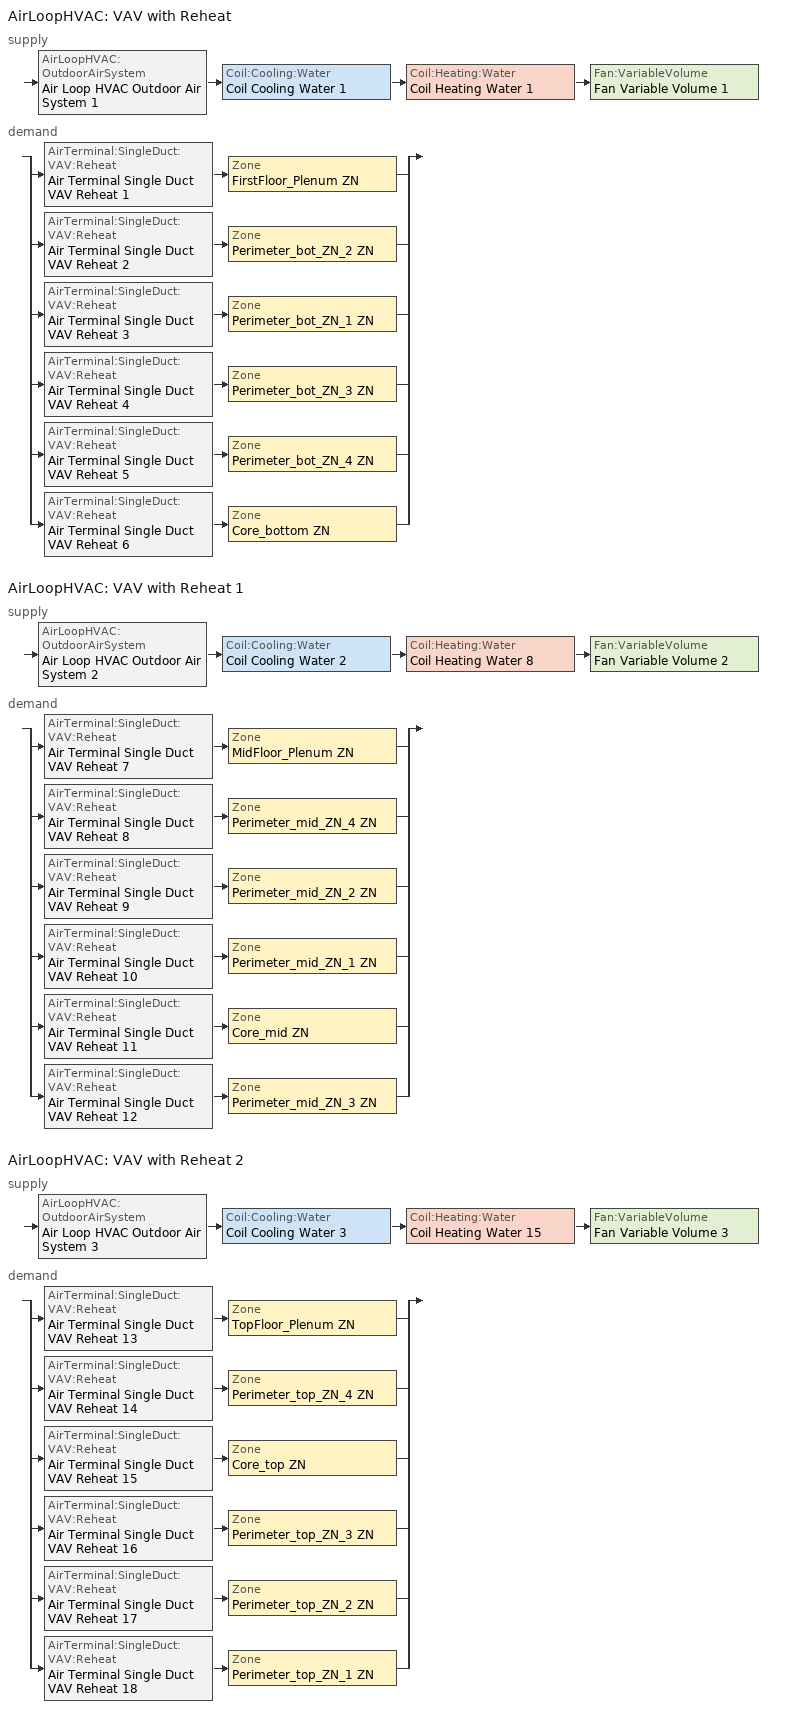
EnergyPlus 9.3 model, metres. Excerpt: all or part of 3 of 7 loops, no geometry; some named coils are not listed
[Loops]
AirLoopHVAC 'VAV with Reheat'
 supply: AirLoopHVAC:OutdoorAirSystem 'Air Loop HVAC Outdoor Air System 1' > Coil:Cooling:Water 'Coil Cooling Water 1' > Coil:Heating:Water 'Coil Heating Water 1' > Fan:VariableVolume 'Fan Variable Volume 1'
 demand: split
  | AirTerminal:SingleDuct:VAV:Reheat 'Air Terminal Single Duct VAV Reheat 1' > Zone 'FirstFloor_Plenum ZN'
  | AirTerminal:SingleDuct:VAV:Reheat 'Air Terminal Single Duct VAV Reheat 2' > Zone 'Perimeter_bot_ZN_2 ZN'
  | AirTerminal:SingleDuct:VAV:Reheat 'Air Terminal Single Duct VAV Reheat 3' > Zone 'Perimeter_bot_ZN_1 ZN'
  | AirTerminal:SingleDuct:VAV:Reheat 'Air Terminal Single Duct VAV Reheat 4' > Zone 'Perimeter_bot_ZN_3 ZN'
  | AirTerminal:SingleDuct:VAV:Reheat 'Air Terminal Single Duct VAV Reheat 5' > Zone 'Perimeter_bot_ZN_4 ZN'
  | AirTerminal:SingleDuct:VAV:Reheat 'Air Terminal Single Duct VAV Reheat 6' > Zone 'Core_bottom ZN'
AirLoopHVAC 'VAV with Reheat 1'
 supply: AirLoopHVAC:OutdoorAirSystem 'Air Loop HVAC Outdoor Air System 2' > Coil:Cooling:Water 'Coil Cooling Water 2' > Coil:Heating:Water 'Coil Heating Water 8' > Fan:VariableVolume 'Fan Variable Volume 2'
 demand: split
  | AirTerminal:SingleDuct:VAV:Reheat 'Air Terminal Single Duct VAV Reheat 7' > Zone 'MidFloor_Plenum ZN'
  | AirTerminal:SingleDuct:VAV:Reheat 'Air Terminal Single Duct VAV Reheat 8' > Zone 'Perimeter_mid_ZN_4 ZN'
  | AirTerminal:SingleDuct:VAV:Reheat 'Air Terminal Single Duct VAV Reheat 9' > Zone 'Perimeter_mid_ZN_2 ZN'
  | AirTerminal:SingleDuct:VAV:Reheat 'Air Terminal Single Duct VAV Reheat 10' > Zone 'Perimeter_mid_ZN_1 ZN'
  | AirTerminal:SingleDuct:VAV:Reheat 'Air Terminal Single Duct VAV Reheat 11' > Zone 'Core_mid ZN'
  | AirTerminal:SingleDuct:VAV:Reheat 'Air Terminal Single Duct VAV Reheat 12' > Zone 'Perimeter_mid_ZN_3 ZN'
AirLoopHVAC 'VAV with Reheat 2'
 supply: AirLoopHVAC:OutdoorAirSystem 'Air Loop HVAC Outdoor Air System 3' > Coil:Cooling:Water 'Coil Cooling Water 3' > Coil:Heating:Water 'Coil Heating Water 15' > Fan:VariableVolume 'Fan Variable Volume 3'
 demand: split
  | AirTerminal:SingleDuct:VAV:Reheat 'Air Terminal Single Duct VAV Reheat 13' > Zone 'TopFloor_Plenum ZN'
  | AirTerminal:SingleDuct:VAV:Reheat 'Air Terminal Single Duct VAV Reheat 14' > Zone 'Perimeter_top_ZN_4 ZN'
  | AirTerminal:SingleDuct:VAV:Reheat 'Air Terminal Single Duct VAV Reheat 15' > Zone 'Core_top ZN'
  | AirTerminal:SingleDuct:VAV:Reheat 'Air Terminal Single Duct VAV Reheat 16' > Zone 'Perimeter_top_ZN_3 ZN'
  | AirTerminal:SingleDuct:VAV:Reheat 'Air Terminal Single Duct VAV Reheat 17' > Zone 'Perimeter_top_ZN_2 ZN'
  | AirTerminal:SingleDuct:VAV:Reheat 'Air Terminal Single Duct VAV Reheat 18' > Zone 'Perimeter_top_ZN_1 ZN'
[ZoneControl:Thermostat]
Name | Zone or ZoneList | Control Type Schedule | Control 1
Core_bottom ZN Thermostat | Core_bottom ZN | Core_bottom ZN Thermostat Schedule | Office WholeBuilding - Md Office Thermostat 1
Core_mid ZN Thermostat | Core_mid ZN | Core_mid ZN Thermostat Schedule | Office WholeBuilding - Md Office Thermostat 2
Core_top ZN Thermostat | Core_top ZN | Core_top ZN Thermostat Schedule | Office WholeBuilding - Md Office Thermostat 3
Perimeter_bot_ZN_1 ZN Thermostat | Perimeter_bot_ZN_1 ZN | Perimeter_bot_ZN_1 ZN Thermostat Schedule | Office WholeBuilding - Md Office Thermostat 4
Perimeter_bot_ZN_2 ZN Thermostat | Perimeter_bot_ZN_2 ZN | Perimeter_bot_ZN_2 ZN Thermostat Schedule | Office WholeBuilding - Md Office Thermostat 5
Perimeter_bot_ZN_3 ZN Thermostat | Perimeter_bot_ZN_3 ZN | Perimeter_bot_ZN_3 ZN Thermostat Schedule | Office WholeBuilding - Md Office Thermostat 6
Perimeter_bot_ZN_4 ZN Thermostat | Perimeter_bot_ZN_4 ZN | Perimeter_bot_ZN_4 ZN Thermostat Schedule | Office WholeBuilding - Md Office Thermostat 7
Perimeter_mid_ZN_1 ZN Thermostat | Perimeter_mid_ZN_1 ZN | Perimeter_mid_ZN_1 ZN Thermostat Schedule | Office WholeBuilding - Md Office Thermostat 8
Perimeter_mid_ZN_2 ZN Thermostat | Perimeter_mid_ZN_2 ZN | Perimeter_mid_ZN_2 ZN Thermostat Schedule | Office WholeBuilding - Md Office Thermostat 9
Perimeter_mid_ZN_3 ZN Thermostat | Perimeter_mid_ZN_3 ZN | Perimeter_mid_ZN_3 ZN Thermostat Schedule | Office WholeBuilding - Md Office Thermostat 10
Perimeter_mid_ZN_4 ZN Thermostat | Perimeter_mid_ZN_4 ZN | Perimeter_mid_ZN_4 ZN Thermostat Schedule | Office WholeBuilding - Md Office Thermostat 11
Perimeter_top_ZN_1 ZN Thermostat | Perimeter_top_ZN_1 ZN | Perimeter_top_ZN_1 ZN Thermostat Schedule | Office WholeBuilding - Md Office Thermostat 12
Perimeter_top_ZN_2 ZN Thermostat | Perimeter_top_ZN_2 ZN | Perimeter_top_ZN_2 ZN Thermostat Schedule | Office WholeBuilding - Md Office Thermostat 13
Perimeter_top_ZN_3 ZN Thermostat | Perimeter_top_ZN_3 ZN | Perimeter_top_ZN_3 ZN Thermostat Schedule | Office WholeBuilding - Md Office Thermostat 14
Perimeter_top_ZN_4 ZN Thermostat | Perimeter_top_ZN_4 ZN | Perimeter_top_ZN_4 ZN Thermostat Schedule | Office WholeBuilding - Md Office Thermostat 15
[ThermostatSetpoint:DualSetpoint] Heating Setpoint Temperature Schedule=OfficeMedium HTGSETP_SCH_PACU_VAV_bot; Cooling Setpoint Temperature Schedule=OfficeMedium CLGSETP_SCH_NO_SETBACK
Office WholeBuilding - Md Office Thermostat 1; Office WholeBuilding - Md Office Thermostat 2; Office WholeBuilding - Md Office Thermostat 3; Office WholeBuilding - Md Office Thermostat 4; Office WholeBuilding - Md Office Thermostat 5; Office WholeBuilding - Md Office Thermostat 6; Office WholeBuilding - Md Office Thermostat 7; Office WholeBuilding - Md Office Thermostat 8; Office WholeBuilding - Md Office Thermostat 9; Office WholeBuilding - Md Office Thermostat 10; Office WholeBuilding - Md Office Thermostat 11; Office WholeBuilding - Md Office Thermostat 12; Office WholeBuilding - Md Office Thermostat 13; Office WholeBuilding - Md Office Thermostat 14; Office WholeBuilding - Md Office Thermostat 15
[AirTerminal:SingleDuct:VAV:Reheat] Availability Schedule=Always On Discrete; Maximum Air Flow Rate {m3/s}=Autosize; Zone Minimum Air Flow Input Method=Constant; Constant Minimum Air Flow Fraction=0.3; Fixed Minimum Air Flow Rate {m3/s}=0; Maximum Hot Water or Steam Flow Rate {m3/s}=Autosize; Minimum Hot Water or Steam Flow Rate {m3/s}=0; Convergence Tolerance=0.001; Damper Heating Action=Normal; Maximum Flow per Zone Floor Area During Reheat {m3/s-m2}=Autocalculate; Maximum Flow Fraction During Reheat=Autocalculate; Maximum Reheat Air Temperature {C}=35
Name | Reheat Coil
Air Terminal Single Duct VAV Reheat 6 | Coil Heating Water 7
Air Terminal Single Duct VAV Reheat 11 | Coil Heating Water 13
Air Terminal Single Duct VAV Reheat 15 | Coil Heating Water 18
Air Terminal Single Duct VAV Reheat 1 | Coil Heating Water 2
Air Terminal Single Duct VAV Reheat 7 | Coil Heating Water 9
Air Terminal Single Duct VAV Reheat 3 | Coil Heating Water 4
Air Terminal Single Duct VAV Reheat 2 | Coil Heating Water 3
Air Terminal Single Duct VAV Reheat 4 | Coil Heating Water 5
Air Terminal Single Duct VAV Reheat 5 | Coil Heating Water 6
Air Terminal Single Duct VAV Reheat 10 | Coil Heating Water 12
Air Terminal Single Duct VAV Reheat 9 | Coil Heating Water 11
Air Terminal Single Duct VAV Reheat 12 | Coil Heating Water 14
Air Terminal Single Duct VAV Reheat 8 | Coil Heating Water 10
Air Terminal Single Duct VAV Reheat 18 | Coil Heating Water 21
Air Terminal Single Duct VAV Reheat 17 | Coil Heating Water 20
Air Terminal Single Duct VAV Reheat 16 | Coil Heating Water 19
Air Terminal Single Duct VAV Reheat 14 | Coil Heating Water 17
Air Terminal Single Duct VAV Reheat 13 | Coil Heating Water 16
[Coil:Heating:Water] Availability Schedule=Always On Discrete; U-Factor Times Area Value {W/K}=Autosize; Maximum Water Flow Rate {m3/s}=Autosize; Performance Input Method=UFactorTimesAreaAndDesignWaterFlowRate; Rated Capacity {W}=Autosize; Rated Inlet Water Temperature {C}=82.2; Rated Inlet Air Temperature {C}=16.6; Rated Outlet Water Temperature {C}=71.1; Rated Outlet Air Temperature {C}=32.2; Rated Ratio for Air and Water Convection=0.5
Coil Heating Water 1; Coil Heating Water 8; Coil Heating Water 15
[Zone equipment]
Core_bottom ZN: Air Terminal Single Duct VAV Reheat 6
Core_mid ZN: Air Terminal Single Duct VAV Reheat 11
Core_top ZN: Air Terminal Single Duct VAV Reheat 15
FirstFloor_Plenum ZN: Air Terminal Single Duct VAV Reheat 1
MidFloor_Plenum ZN: Air Terminal Single Duct VAV Reheat 7
Perimeter_bot_ZN_1 ZN: Air Terminal Single Duct VAV Reheat 3
Perimeter_bot_ZN_2 ZN: Air Terminal Single Duct VAV Reheat 2
Perimeter_bot_ZN_3 ZN: Air Terminal Single Duct VAV Reheat 4
Perimeter_bot_ZN_4 ZN: Air Terminal Single Duct VAV Reheat 5
Perimeter_mid_ZN_1 ZN: Air Terminal Single Duct VAV Reheat 10
Perimeter_mid_ZN_2 ZN: Air Terminal Single Duct VAV Reheat 9
Perimeter_mid_ZN_3 ZN: Air Terminal Single Duct VAV Reheat 12
Perimeter_mid_ZN_4 ZN: Air Terminal Single Duct VAV Reheat 8
Perimeter_top_ZN_1 ZN: Air Terminal Single Duct VAV Reheat 18
Perimeter_top_ZN_2 ZN: Air Terminal Single Duct VAV Reheat 17
Perimeter_top_ZN_3 ZN: Air Terminal Single Duct VAV Reheat 16
Perimeter_top_ZN_4 ZN: Air Terminal Single Duct VAV Reheat 14
TopFloor_Plenum ZN: Air Terminal Single Duct VAV Reheat 13
[Sizing:Zone] Zone Cooling Design Supply Air Temperature Input Method=SupplyAirTemperature; Zone Cooling Design Supply Air Temperature Difference {deltaC}=11.11; Zone Heating Design Supply Air Temperature Input Method=SupplyAirTemperature; Zone Heating Design Supply Air Temperature Difference {deltaC}=11.11; Zone Cooling Design Supply Air Humidity Ratio {kgWater/kgDryAir}=0.0085; Zone Heating Design Supply Air Humidity Ratio {kgWater/kgDryAir}=0.008; Cooling Design Air Flow Method=DesignDay; Cooling Design Air Flow Rate {m3/s}=0; Cooling Minimum Air Flow per Zone Floor Area {m3/s-m2}=0.000762; Cooling Minimum Air Flow {m3/s}=0; Cooling Minimum Air Flow Fraction=0; Heating Design Air Flow Method=DesignDay; Heating Design Air Flow Rate {m3/s}=0; Heating Maximum Air Flow per Zone Floor Area {m3/s-m2}=0.002032; Heating Maximum Air Flow {m3/s}=0.141576; Heating Maximum Air Flow Fraction=0.3; Account for Dedicated Outdoor Air System=No
Name | Zone Cooling Design Supply Air Temperature {C} | Zone Heating Design Supply Air Temperature {C} | Design Specification Outdoor Air Object
Core_bottom ZN; Core_mid ZN; Core_top ZN; Perimeter_bot_ZN_1 ZN; Perimeter_bot_ZN_2 ZN; Perimeter_bot_ZN_3 ZN; Perimeter_bot_ZN_4 ZN; Perimeter_mid_ZN_1 ZN; Perimeter_mid_ZN_2 ZN; Perimeter_mid_ZN_3 ZN; Perimeter_mid_ZN_4 ZN; Perimeter_top_ZN_1 ZN; Perimeter_top_ZN_2 ZN; Perimeter_top_ZN_3 ZN; Perimeter_top_ZN_4 ZN | 12.7778 | 50 | Office WholeBuilding - Md Office Ventilation
FirstFloor_Plenum ZN; MidFloor_Plenum ZN; TopFloor_Plenum ZN | 14 | 40
[Controller:MechanicalVentilation] Availability Schedule=Always On Discrete; Demand Controlled Ventilation=No; System Outdoor Air Method=ZoneSum; Design Specification Outdoor Air Object Name 1=Office WholeBuilding - Md Office Ventilation; Design Specification Outdoor Air Object Name 3=Office WholeBuilding - Md Office Ventilation; Design Specification Outdoor Air Object Name 4=Office WholeBuilding - Md Office Ventilation; Design Specification Outdoor Air Object Name 5=Office WholeBuilding - Md Office Ventilation
Name | Zone or ZoneList Name 1 | Zone or ZoneList Name 2 | Zone or ZoneList Name 3 | Zone or ZoneList Name 4 | Zone or ZoneList Name 5 | Zone or ZoneList Name 6 | Design Specification Outdoor Air Object Name 6 | Design Specification Outdoor Air Object Name 2
Controller Mechanical Ventilation 1 | Core_bottom ZN | FirstFloor_Plenum ZN | Perimeter_bot_ZN_1 ZN | Perimeter_bot_ZN_2 ZN | Perimeter_bot_ZN_3 ZN | Perimeter_bot_ZN_4 ZN | Office WholeBuilding - Md Office Ventilation
Controller Mechanical Ventilation 2 | Core_mid ZN | MidFloor_Plenum ZN | Perimeter_mid_ZN_1 ZN | Perimeter_mid_ZN_2 ZN | Perimeter_mid_ZN_3 ZN | Perimeter_mid_ZN_4 ZN | Office WholeBuilding - Md Office Ventilation
Controller Mechanical Ventilation 3 | Core_top ZN | Perimeter_top_ZN_1 ZN | Perimeter_top_ZN_2 ZN | Perimeter_top_ZN_3 ZN | Perimeter_top_ZN_4 ZN | TopFloor_Plenum ZN |  | Office WholeBuilding - Md Office Ventilation
[DesignSpecification:OutdoorAir]
Office WholeBuilding - Md Office Ventilation: Outdoor Air Method=Sum; Outdoor Air Flow per Person {m3/s-person}=0; Outdoor Air Flow per Zone Floor Area {m3/s-m2}=0.0004318; Outdoor Air Flow per Zone {m3/s}=0; Outdoor Air Flow Air Changes per Hour {1/hr}=0
[AirLoopHVAC] Design Supply Air Flow Rate {m3/s}=AutoSize
VAV with Reheat; VAV with Reheat 1; VAV with Reheat 2
[Sizing:System] Type of Load to Size On=Sensible; Design Outdoor Air Flow Rate {m3/s}=Autosize; Central Heating Maximum System Air Flow Ratio=0.3; Preheat Design Temperature {C}=7; Preheat Design Humidity Ratio {kgWater/kgDryAir}=0.008; Precool Design Temperature {C}=12.8; Precool Design Humidity Ratio {kgWater/kgDryAir}=0.008; Central Cooling Design Supply Air Temperature {C}=12.8; Central Heating Design Supply Air Temperature {C}=12.8; Type of Zone Sum to Use=NonCoincident; 100% Outdoor Air in Cooling=Yes; 100% Outdoor Air in Heating=Yes; Central Cooling Design Supply Air Humidity Ratio {kgWater/kgDryAir}=0.0085; Central Heating Design Supply Air Humidity Ratio {kgWater/kgDryAir}=0.008; Cooling Supply Air Flow Rate Method=DesignDay; Cooling Supply Air Flow Rate {m3/s}=0; Cooling Supply Air Flow Rate Per Floor Area {m3/s-m2}=0.00996765; Cooling Fraction of Autosized Cooling Supply Air Flow Rate=1; Cooling Supply Air Flow Rate Per Unit Cooling Capacity {m3/s-W}=3.94755e-05; Heating Supply Air Flow Rate Method=DesignDay; Heating Supply Air Flow Rate {m3/s}=0; Heating Supply Air Flow Rate Per Floor Area {m3/s-m2}=0.00996765; Heating Fraction of Autosized Heating Supply Air Flow Rate=1; Heating Fraction of Autosized Cooling Supply Air Flow Rate=1; Heating Supply Air Flow Rate Per Unit Heating Capacity {m3/s-W}=3.15882e-05; System Outdoor Air Method=ZoneSum; Zone Maximum Outdoor Air Fraction=1; Cooling Design Capacity Method=CoolingDesignCapacity; Cooling Design Capacity {W}=Autosize; Cooling Design Capacity Per Floor Area {W/m2}=234.7; Fraction of Autosized Cooling Design Capacity=1; Heating Design Capacity Method=HeatingDesignCapacity; Heating Design Capacity {W}=Autosize; Heating Design Capacity Per Floor Area {W/m2}=157; Fraction of Autosized Heating Design Capacity=1; Central Cooling Capacity Control Method=OnOff
VAV with Reheat; VAV with Reheat 1; VAV with Reheat 2
[Controller:WaterCoil] Control Variable=Temperature; Actuator Variable=Flow; Controller Convergence Tolerance {deltaC}=Autosize; Maximum Actuated Flow {m3/s}=Autosize; Minimum Actuated Flow {m3/s}=0
Name | Action
Controller Water Coil 2; Controller Water Coil 10; Controller Water Coil 18 | Reverse
Controller Water Coil 1; Controller Water Coil 9; Controller Water Coil 17 | Normal
[Controller:OutdoorAir] Minimum Outdoor Air Flow Rate {m3/s}=0; Maximum Outdoor Air Flow Rate {m3/s}=Autosize; Economizer Control Type=NoEconomizer; Economizer Control Action Type=ModulateFlow; Economizer Maximum Limit Dry-Bulb Temperature {C}=28; Economizer Maximum Limit Enthalpy {J/kg}=64000; Economizer Minimum Limit Dry-Bulb Temperature {C}=-100; Lockout Type=NoLockout; Minimum Limit Type=FixedMinimum; High Humidity Control=No; Control High Indoor Humidity Based on Outdoor Humidity Ratio=Yes; Heat Recovery Bypass Control Type=BypassWhenWithinEconomizerLimits
Name | Mechanical Ventilation Controller
Controller Outdoor Air 1 | Controller Mechanical Ventilation 1
Controller Outdoor Air 2 | Controller Mechanical Ventilation 2
Controller Outdoor Air 3 | Controller Mechanical Ventilation 3
[SetpointManager:MixedAir] Control Variable=Temperature
Node 46 OS Default SPM; Node 45 OS Default SPM; Node 44 OS Default SPM; Node 89 OS Default SPM; Node 88 OS Default SPM; Node 87 OS Default SPM; Node 132 OS Default SPM; Node 131 OS Default SPM; Node 130 OS Default SPM
[Coil:Cooling:Water] Availability Schedule=Always On Discrete; Design Water Flow Rate {m3/s}=Autosize; Design Air Flow Rate {m3/s}=Autosize; Design Inlet Water Temperature {C}=Autosize; Design Inlet Air Temperature {C}=Autosize; Design Outlet Air Temperature {C}=Autosize; Design Inlet Air Humidity Ratio {kgWater/kgDryAir}=Autosize; Design Outlet Air Humidity Ratio {kgWater/kgDryAir}=Autosize; Type of Analysis=SimpleAnalysis; Heat Exchanger Configuration=CrossFlow
Coil Cooling Water 1; Coil Cooling Water 2; Coil Cooling Water 3
[Fan:VariableVolume] Availability Schedule=Always On Discrete; Fan Total Efficiency=0.6045; Pressure Rise {Pa}=500; Maximum Flow Rate {m3/s}=AutoSize; Fan Power Minimum Flow Rate Input Method=FixedFlowRate; Fan Power Minimum Flow Fraction=0; Fan Power Minimum Air Flow Rate {m3/s}=0; Motor Efficiency=0.93; Motor In Airstream Fraction=1; Fan Power Coefficient 1=0.0407599; Fan Power Coefficient 2=0.088045; Fan Power Coefficient 3=-0.0729261; Fan Power Coefficient 4=0.94374; Fan Power Coefficient 5=0
Fan Variable Volume 1; Fan Variable Volume 2; Fan Variable Volume 3
[SetpointManager:Scheduled] Control Variable=Temperature
Name | Schedule
Setpoint Manager Scheduled 3 | Supply Air Temp
Setpoint Manager Scheduled 4 | Supply Air Temp 1
Setpoint Manager Scheduled 5 | Supply Air Temp 2
[Schedule:Compact]
Core_bottom ZN Thermostat Schedule; Core_mid ZN Thermostat Schedule; Core_top ZN Thermostat Schedule; Perimeter_bot_ZN_1 ZN Thermostat Schedule; Perimeter_bot_ZN_2 ZN Thermostat Schedule; Perimeter_bot_ZN_3 ZN Thermostat Schedule; Perimeter_bot_ZN_4 ZN Thermostat Schedule; Perimeter_mid_ZN_1 ZN Thermostat Schedule; Perimeter_mid_ZN_2 ZN Thermostat Schedule; Perimeter_mid_ZN_3 ZN Thermostat Schedule; Perimeter_mid_ZN_4 ZN Thermostat Schedule; Perimeter_top_ZN_1 ZN Thermostat Schedule; Perimeter_top_ZN_2 ZN Thermostat Schedule; Perimeter_top_ZN_3 ZN Thermostat Schedule; Perimeter_top_ZN_4 ZN Thermostat Schedule: Through: 12/31, For: AllDays, Until: 24:00, 4
[Schedule:Day:Interval]
OfficeMedium HTGSETP_SCH_PACU_VAV_bot Default; OfficeMedium HTGSETP_SCH_PACU_VAV_bot Summer Design Day: No, 24:00, 15.6
OfficeMedium HTGSETP_SCH_PACU_VAV_bot Wkdy Day: No, 05:00, 15.6, 22:00, 21, 24:00, 15.6
OfficeMedium HTGSETP_SCH_PACU_VAV_bot Sat Day: No, 05:00, 15.6, 17:00, 21, 24:00, 15.6
OfficeMedium HTGSETP_SCH_PACU_VAV_bot Winter Design Day: No, 05:00, 15.6, 06:00, 17.6, 07:00, 19.6, 22:00, 21, 24:00, 15.6
OfficeMedium CLGSETP_SCH_NO_SETBACK Default; OfficeMedium CLGSETP_SCH_NO_SETBACK Default|WntrDsn|Sat|Wkdy Day; OfficeMedium CLGSETP_SCH_NO_SETBACK Winter Design Day: No, 24:00, 24
OfficeMedium CLGSETP_SCH_NO_SETBACK Summer Design Day: No, 05:00, 26.7, 06:00, 25.7, 07:00, 25, 22:00, 24, 24:00, 26.7
Supply Air Temp Default; Supply Air Temp Default 1; Supply Air Temp Default 2: No, 24:00, 12.7778
[Schedule:Week:Daily]
OfficeMedium HTGSETP_SCH_PACU_VAV_bot Week Rule - Jan1-Dec31: OfficeMedium HTGSETP_SCH_PACU_VAV_bot Default, OfficeMedium HTGSETP_SCH_PACU_VAV_bot Wkdy Day, OfficeMedium HTGSETP_SCH_PACU_VAV_bot Wkdy Day, OfficeMedium HTGSETP_SCH_PACU_VAV_bot Wkdy Day, OfficeMedium HTGSETP_SCH_PACU_VAV_bot Wkdy Day, OfficeMedium HTGSETP_SCH_PACU_VAV_bot Wkdy Day, OfficeMedium HTGSETP_SCH_PACU_VAV_bot Sat Day, OfficeMedium HTGSETP_SCH_PACU_VAV_bot Default, OfficeMedium HTGSETP_SCH_PACU_VAV_bot Summer Design Day, OfficeMedium HTGSETP_SCH_PACU_VAV_bot Winter Design Day, OfficeMedium HTGSETP_SCH_PACU_VAV_bot Default, OfficeMedium HTGSETP_SCH_PACU_VAV_bot Default
OfficeMedium CLGSETP_SCH_NO_SETBACK Week Rule - Jan1-Dec31: OfficeMedium CLGSETP_SCH_NO_SETBACK Default, OfficeMedium CLGSETP_SCH_NO_SETBACK Default|WntrDsn|Sat|Wkdy Day, OfficeMedium CLGSETP_SCH_NO_SETBACK Default|WntrDsn|Sat|Wkdy Day, OfficeMedium CLGSETP_SCH_NO_SETBACK Default|WntrDsn|Sat|Wkdy Day, OfficeMedium CLGSETP_SCH_NO_SETBACK Default|WntrDsn|Sat|Wkdy Day, OfficeMedium CLGSETP_SCH_NO_SETBACK Default|WntrDsn|Sat|Wkdy Day, OfficeMedium CLGSETP_SCH_NO_SETBACK Default|WntrDsn|Sat|Wkdy Day, OfficeMedium CLGSETP_SCH_NO_SETBACK Default, OfficeMedium CLGSETP_SCH_NO_SETBACK Summer Design Day, OfficeMedium CLGSETP_SCH_NO_SETBACK Winter Design Day, OfficeMedium CLGSETP_SCH_NO_SETBACK Default, OfficeMedium CLGSETP_SCH_NO_SETBACK Default
Supply Air Temp Week Rule - Jan1-Dec31: Supply Air Temp Default, Supply Air Temp Default, Supply Air Temp Default, Supply Air Temp Default, Supply Air Temp Default, Supply Air Temp Default, Supply Air Temp Default, Supply Air Temp Default, Supply Air Temp Default, Supply Air Temp Default, Supply Air Temp Default, Supply Air Temp Default
Supply Air Temp 1 Week Rule - Jan1-Dec31: Supply Air Temp Default 1, Supply Air Temp Default 1, Supply Air Temp Default 1, Supply Air Temp Default 1, Supply Air Temp Default 1, Supply Air Temp Default 1, Supply Air Temp Default 1, Supply Air Temp Default 1, Supply Air Temp Default 1, Supply Air Temp Default 1, Supply Air Temp Default 1, Supply Air Temp Default 1
Supply Air Temp 2 Week Rule - Jan1-Dec31: Supply Air Temp Default 2, Supply Air Temp Default 2, Supply Air Temp Default 2, Supply Air Temp Default 2, Supply Air Temp Default 2, Supply Air Temp Default 2, Supply Air Temp Default 2, Supply Air Temp Default 2, Supply Air Temp Default 2, Supply Air Temp Default 2, Supply Air Temp Default 2, Supply Air Temp Default 2
[Schedule:Year]
OfficeMedium HTGSETP_SCH_PACU_VAV_bot: OfficeMedium HTGSETP_SCH_PACU_VAV_bot Week Rule - Jan1-Dec31, 1, 1, 12, 31
OfficeMedium CLGSETP_SCH_NO_SETBACK: OfficeMedium CLGSETP_SCH_NO_SETBACK Week Rule - Jan1-Dec31, 1, 1, 12, 31
Supply Air Temp: Supply Air Temp Week Rule - Jan1-Dec31, 1, 1, 12, 31
Supply Air Temp 1: Supply Air Temp 1 Week Rule - Jan1-Dec31, 1, 1, 12, 31
Supply Air Temp 2: Supply Air Temp 2 Week Rule - Jan1-Dec31, 1, 1, 12, 31
[Schedule:Constant]
Always On Discrete: Hourly Value=1
